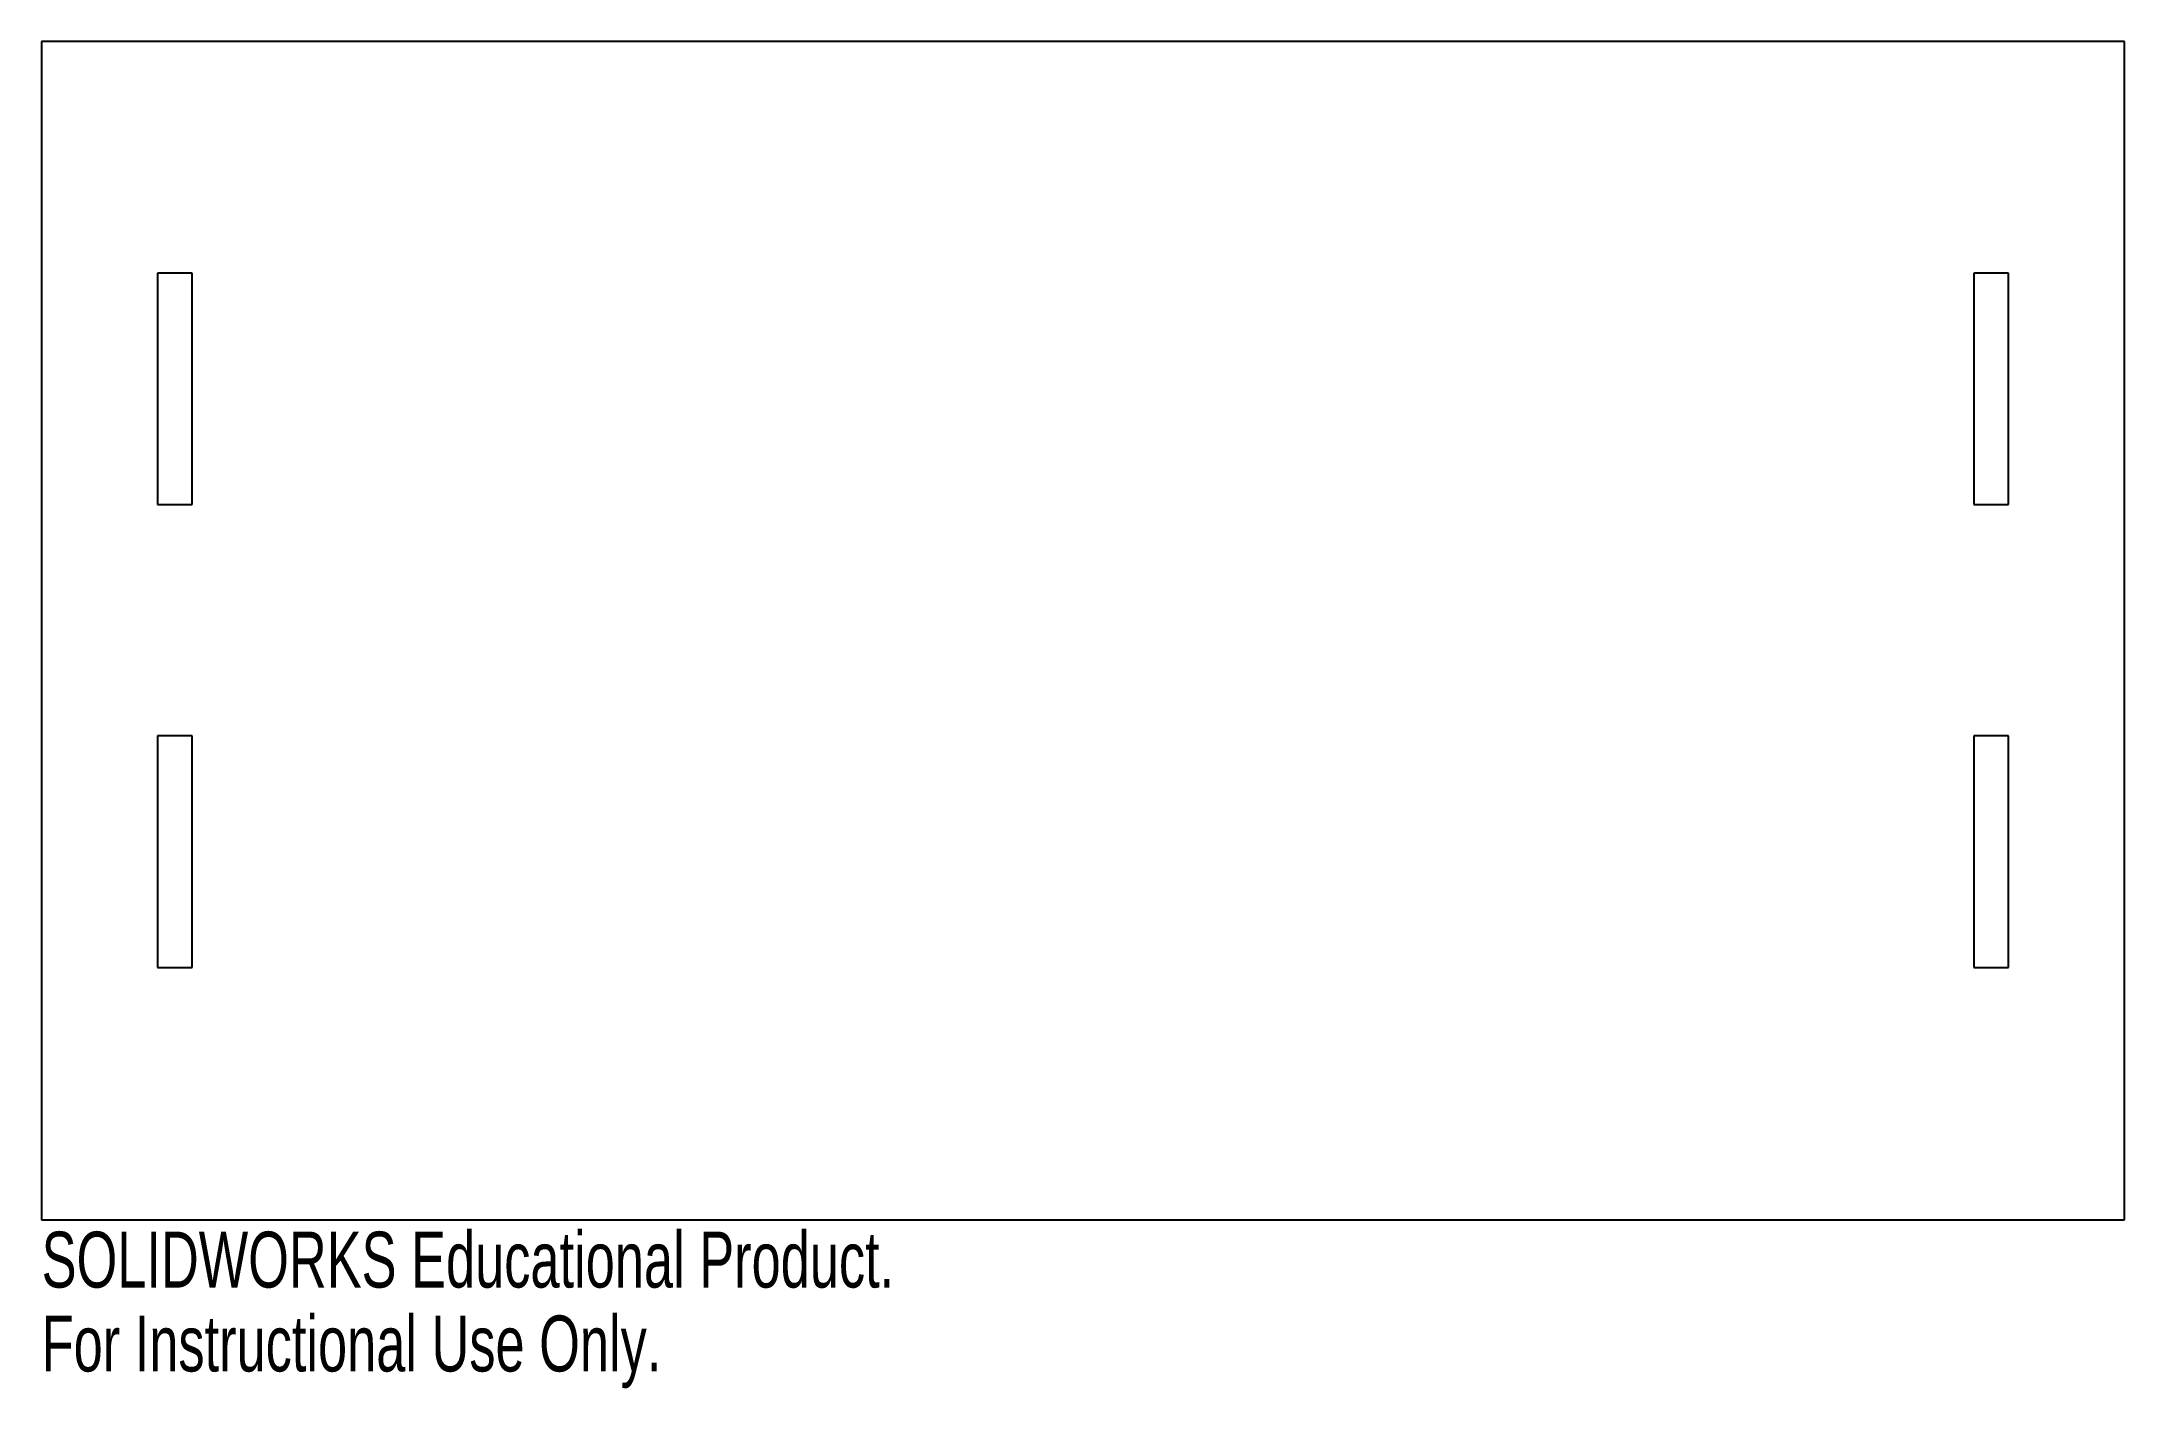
# Model space of a CAD drawing. Extents: x 0 to 180, y -15 to 102.
import ezdxf

# ---------------------------------------------------------------- set-up
doc = ezdxf.new("R2010")
doc.units = 0
doc.layers.get('0').update_dxf_attribs({"linetype": 'CONTINUOUS'})
doc.styles.add('SLDTEXTSTYLE0', font='TXT', dxfattribs={"width": 0.7})

msp = doc.modelspace()

# ---------------------------------------------------------------- linework, layer by layer
at = {"color": 7, "linetype": 'CONTINUOUS'}
for p, q in [((0, 101.81), (0, 0)), ((180, 101.81), (0, 101.81)), ((180, 0), (180, 101.81)), ((10, 81.81), (10, 61.81)), ((13, 81.81), (10, 81.81)), ((13, 61.81), (13, 81.81)), ((167, 81.81), (167, 61.81)), ((170, 81.81), (167, 81.81)), ((170, 61.81), (170, 81.81)), ((10, 61.81), (13, 61.81)), ((167, 61.81), (170, 61.81)), ((10, 41.81), (10, 21.81)), ((13, 41.81), (10, 41.81)), ((13, 21.81), (13, 41.81)), ((167, 41.81), (167, 21.81)), ((170, 41.81), (167, 41.81)), ((170, 21.81), (170, 41.81)), ((10, 21.81), (13, 21.81)), ((167, 21.81), (170, 21.81)), ((0, 0), (180, 0))]:
    msp.add_line(p, q, dxfattribs=at)

# ---------------------------------------------------------------- texts
at = {"color": 7, "linetype": 'CONTINUOUS', "char_height": 4.8336, "attachment_point": 1, "style": 'SLDTEXTSTYLE0'}
for s, insert in [('SOLIDWORKS Educational Product.', (0, -1.02)), ('For Instructional Use Only.', (0, -8.27))]:
    msp.add_mtext(s, dxfattribs=dict(at, insert=insert))

doc.saveas('drawing.dxf')
